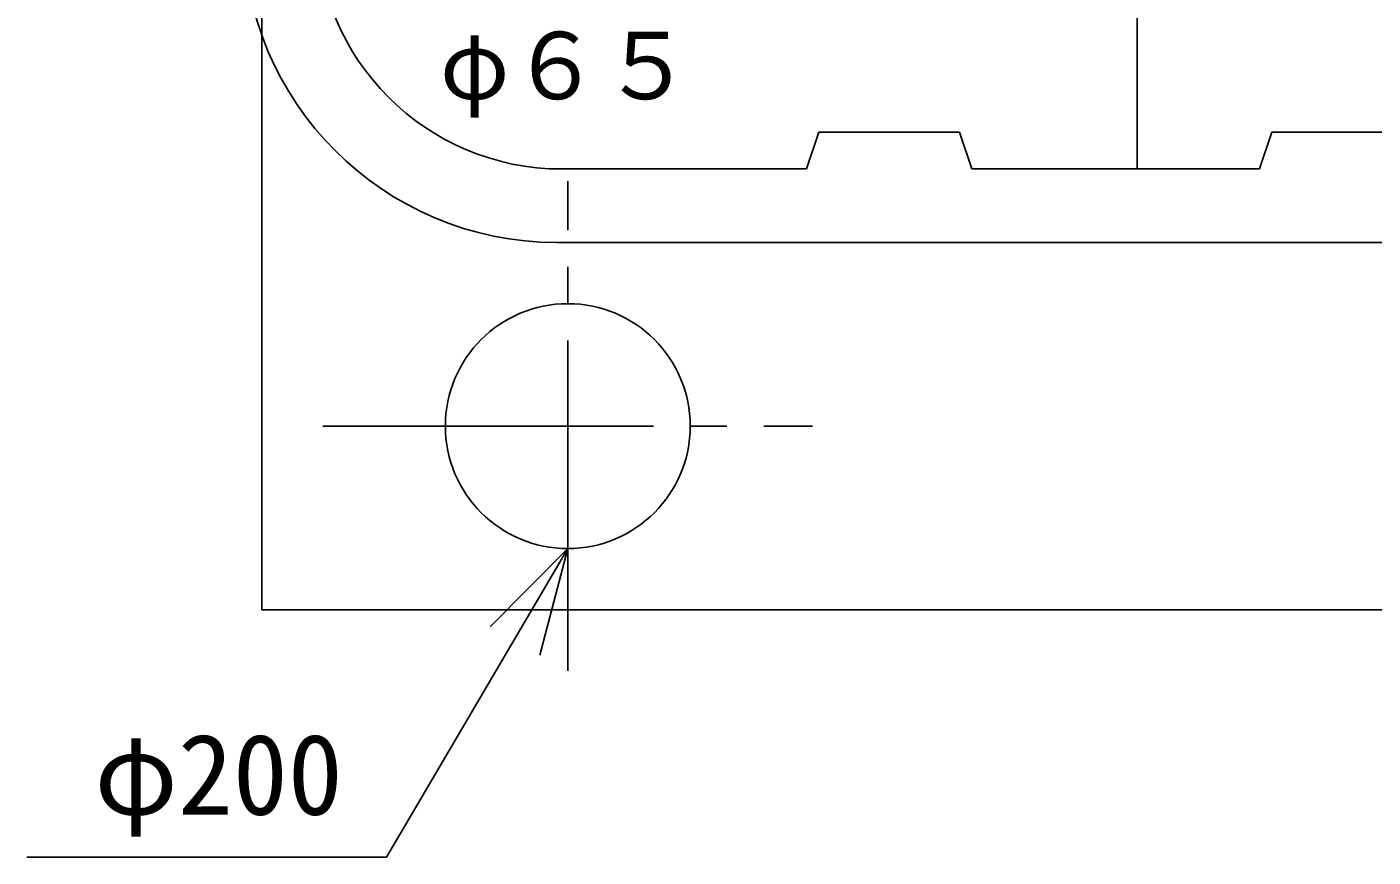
# Model space of a CAD drawing. Units: millimetres, scale not verified. Extents: x -9364 to 7955, y -6535 to 5543.
# Drawn here: x -6277 to -5177, y -686 to -8 of the extents above; entities that cross this region are included whole.
import ezdxf
from ezdxf.enums import TextEntityAlignment as Align

# ---------------------------------------------------------------- set-up
doc = ezdxf.new("R2010")
doc.units = ezdxf.units.MM
doc.header["$LTSCALE"] = 30
doc.linetypes.add('CHAIN2', pattern=[12, 9, -1, 1, -1])
doc.layers.add('0-2_SEISAKU', color=3, linetype='Continuous', lineweight=25)
doc.layers.add('0-4_W-PIPE', color=2, linetype='Continuous', lineweight=25)
doc.styles.add('MS Gothic', font='')
doc.styles.get('MS Gothic').set_extended_font_data('MS Gothic')

msp = doc.modelspace()

# ---------------------------------------------------------------- linework, layer by layer
at = {"layer": '0-2_SEISAKU'}
for p, q in [((-5370.11, 550.52), (-5370.11, -124.48)), ((-5640.11, -124.48), (-5630.11, -94.48)), ((-5630.11, -94.48), (-5515.11, -94.48)), ((-5515.11, -94.48), (-5505.11, -124.48)), ((-5270.11, -124.48), (-5260.11, -94.48)), ((-5260.11, -94.48), (-5145.11, -94.48)), ((-5640.11, -124.48), (-5840.11, -124.48)), ((-5270.11, -124.48), (-5505.11, -124.48)), ((-3836.11, -184.48), (-5844.11, -184.48))]:
    msp.add_line(p, q, dxfattribs=at)
for centre, radius in [((-5844.11, 71.52), 256), ((-5840.11, 75.52), 200)]:
    msp.add_arc(centre, radius, 180, 270, dxfattribs=at)
at = {"layer": '0-4_W-PIPE', "linetype": 'CHAIN2'}
for p, q in [((-5835.11, -534.49), (-5835.11, -134.49)), ((-6035.11, -334.48), (-5635.11, -334.48))]:
    msp.add_line(p, q, dxfattribs=at)
at = {"layer": '0-4_W-PIPE', "color": 4}
for p, q in [((-5835.11, -434.48), (-5983.1, -686.49)), ((-5835.11, -434.48), (-5898.41, -498.46)), ((-5835.11, -434.48), (-5857.94, -521.54)), ((-5983.1, -686.49), (-6276.9, -686.49))]:
    msp.add_line(p, q, dxfattribs=at)
at = {"layer": '0-4_W-PIPE'}
msp.add_lwpolyline([(-6085.11, 1435.52), (-6085.11, -484.48), (-3595.11, -484.48)], dxfattribs=at)
msp.add_circle((-5835.11, -334.48), 100, dxfattribs=at)

# ---------------------------------------------------------------- texts
at = {"layer": '0-2_SEISAKU', "color": 4, "style": 'MS Gothic'}
msp.add_text('φ６５', height=54.99, dxfattribs=at).set_placement((-5939.57, -83.96), align=Align.BOTTOM_LEFT)
at = {"layer": '0-4_W-PIPE', "color": 4, "style": 'MS Gothic'}
msp.add_text('φ200', height=65.98, dxfattribs=at).set_placement((-6221.79, -671.67), align=Align.BOTTOM_LEFT)

doc.saveas('drawing.dxf')
